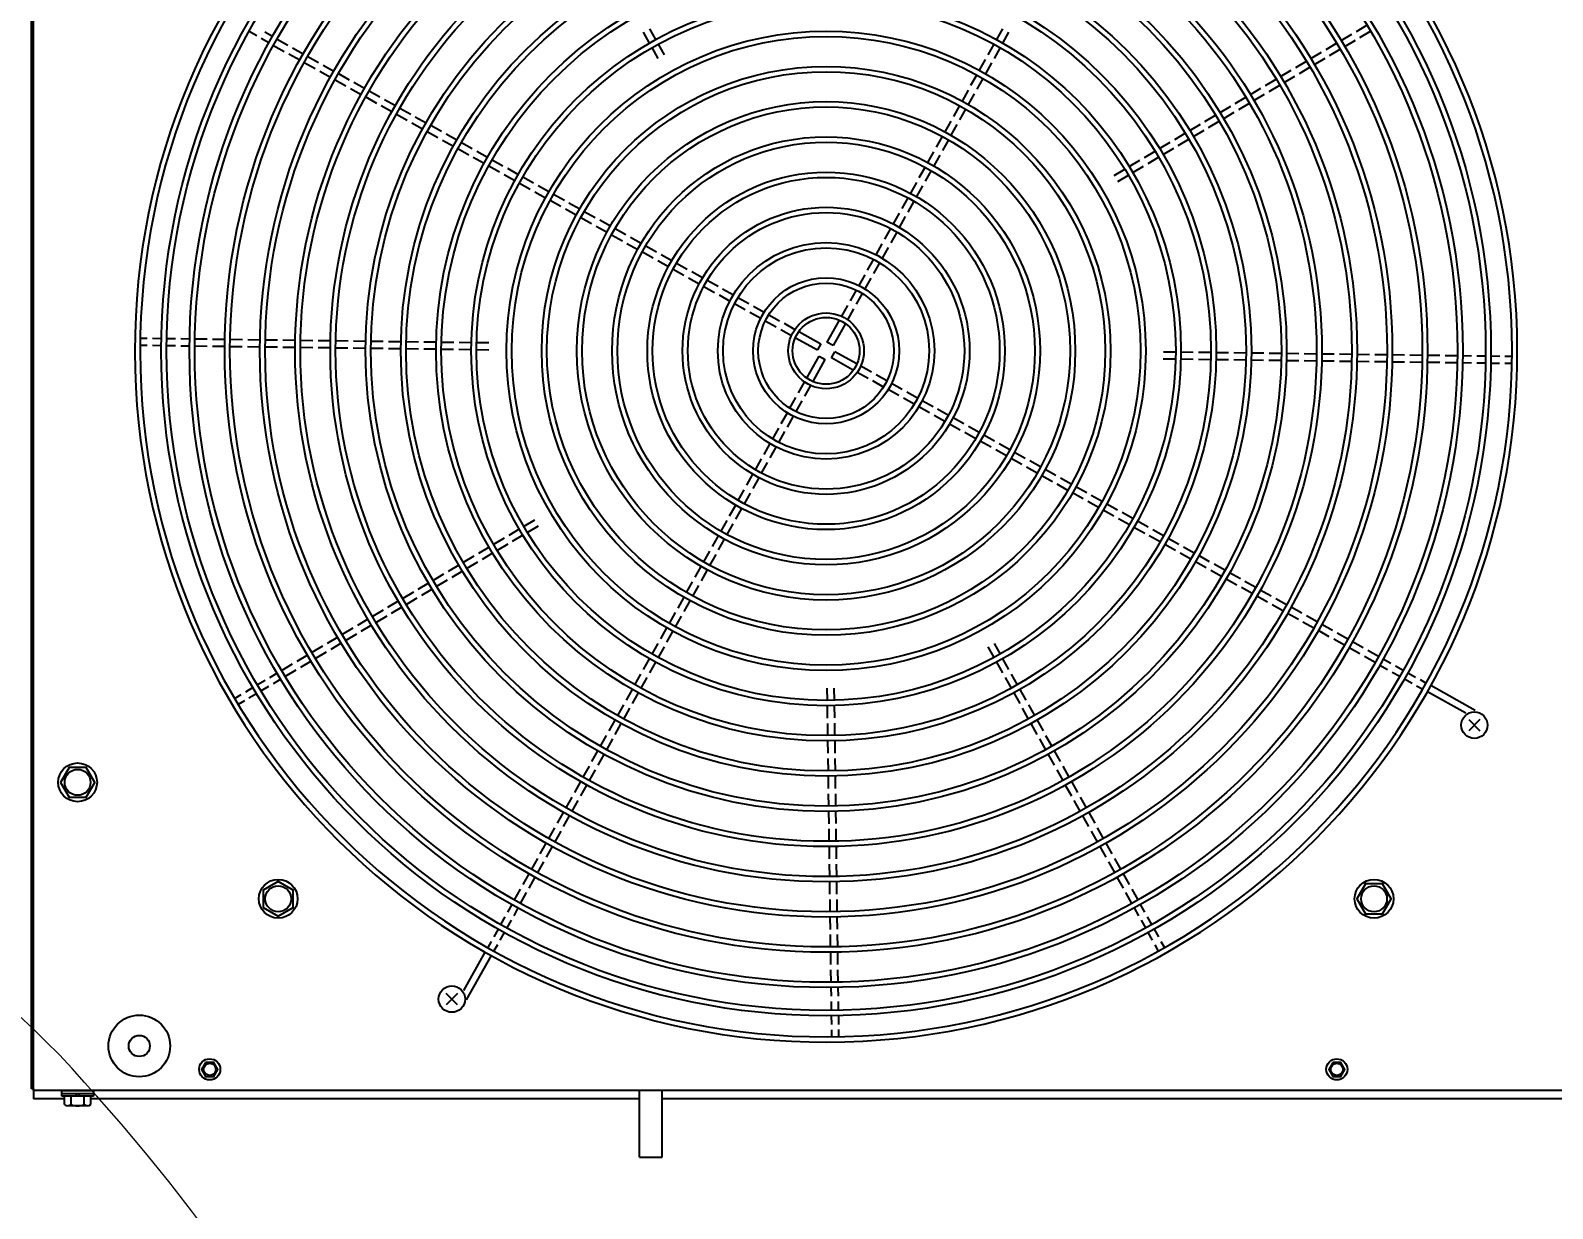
# Model space of a CAD drawing. Header units: millimetres. Extents: x -15161 to 10473752, y -72817 to 33960.
# Drawn here: x 73472.2 to 73558.6, y -39374.5 to -39307.6 of the extents above; entities that cross this region are included whole.
import ezdxf
from ezdxf import colors
from ezdxf.entities.mleader import LeaderData, LeaderLine
from ezdxf.enums import TextEntityAlignment as Align
from ezdxf.math import Vec2, Vec3

# ---------------------------------------------------------------- set-up
doc = ezdxf.new("R2010")
doc.units = ezdxf.units.MM
doc.layers.add('PDF_幾何圖形', color=7, linetype='Continuous')
doc.styles.get("Standard").update_dxf_attribs({"font": 'arial.ttf'})

# ---------------------------------------------------------------- blocks, each defined once
blk = doc.blocks.new('建築底圖1140116')
at = {"layer": 'PDF_幾何圖形', "lineweight": 0}
blk.add_lwpolyline([(-1101.097, -22002.622, 0.199403), (-1162.067, -21977.218), (-1162.067, -22062.745), (-1159.526, -22062.745), (-1159.526, -21977.218)], format="xyb", dxfattribs=at)
blk.add_open_spline([(-1082.89, -22030.566), (-1086.729, -22019.939), (-1093.405, -22010.935), (-1101.097, -22002.622)], degree=3, dxfattribs=at)
blk = doc.blocks.new('機組圖彩色')
at = {"color": 54}
for p, q in [((92393.124, 2282.304), (92393.124, 2372.104)), ((92393.244, 2282.324), (92393.244, 2372.084)), ((92405.912, 2342.09), (92405.476, 2342.335)), ((92406.805, 2342.048), (92406.369, 2342.293)), ((92428.222, 2341.685), (92427.88, 2342.296)), ((92428.571, 2341.88), (92428.229, 2342.491)), ((92448.26, 2342.491), (92447.918, 2341.88)), ((92448.609, 2342.296), (92448.267, 2341.685)), ((92468.353, 2342.343), (92468.954, 2342.701)), ((92468.557, 2341.999), (92469.159, 2342.357)), ((92406.61, 2341.699), (92406.174, 2341.944)), ((92406.871, 2341.551), (92407.481, 2341.209)), ((92407.066, 2341.9), (92407.677, 2341.558)), ((92407.939, 2341.411), (92408.549, 2341.069)), ((92428.711, 2340.812), (92428.369, 2341.423)), ((92429.06, 2341.008), (92428.718, 2341.619)), ((92447.771, 2341.619), (92447.429, 2341.008)), ((92448.12, 2341.423), (92447.778, 2340.812)), ((92466.634, 2341.321), (92467.235, 2341.679)), ((92467.493, 2341.832), (92468.095, 2342.19)), ((92467.697, 2341.488), (92468.299, 2341.846)), ((92407.743, 2341.062), (92408.354, 2340.72)), ((92408.616, 2340.574), (92409.226, 2340.231)), ((92408.811, 2340.923), (92409.422, 2340.58)), ((92447.282, 2340.746), (92446.94, 2340.135)), ((92447.631, 2340.551), (92447.289, 2339.94)), ((92464.915, 2340.298), (92465.516, 2340.656)), ((92465.774, 2340.81), (92466.376, 2341.167)), ((92465.978, 2340.466), (92466.58, 2340.824)), ((92466.838, 2340.977), (92467.44, 2341.335)), ((92409.488, 2340.085), (92410.099, 2339.743)), ((92409.684, 2340.434), (92410.294, 2340.092)), ((92410.556, 2339.945), (92411.167, 2339.603)), ((92446.794, 2339.874), (92446.451, 2339.263)), ((92447.143, 2339.678), (92446.8, 2339.067)), ((92464.055, 2339.787), (92464.657, 2340.145)), ((92464.259, 2339.443), (92464.861, 2339.801)), ((92465.119, 2339.955), (92465.721, 2340.312)), ((92410.361, 2339.596), (92410.971, 2339.254)), ((92411.233, 2339.107), (92411.844, 2338.765)), ((92411.428, 2339.456), (92412.039, 2339.114)), ((92412.301, 2338.967), (92412.912, 2338.625)), ((92446.305, 2339.001), (92445.963, 2338.39)), ((92446.654, 2338.806), (92446.312, 2338.195)), ((92462.336, 2338.765), (92462.938, 2339.123)), ((92463.196, 2339.276), (92463.797, 2339.634)), ((92463.4, 2338.932), (92464.002, 2339.29)), ((92412.105, 2338.619), (92412.716, 2338.276)), ((92412.978, 2338.13), (92413.589, 2337.788)), ((92413.173, 2338.479), (92413.784, 2338.137)), ((92414.046, 2337.99), (92414.657, 2337.648)), ((92445.816, 2338.129), (92445.474, 2337.518)), ((92446.165, 2337.933), (92445.823, 2337.322)), ((92460.617, 2337.743), (92461.219, 2338.1)), ((92461.477, 2338.254), (92462.078, 2338.612)), ((92461.681, 2337.91), (92462.283, 2338.268)), ((92462.54, 2338.421), (92463.142, 2338.779)), ((92413.85, 2337.641), (92414.461, 2337.299)), ((92414.723, 2337.152), (92415.333, 2336.81)), ((92414.918, 2337.501), (92415.529, 2337.159)), ((92445.327, 2337.256), (92444.985, 2336.645)), ((92458.898, 2336.72), (92459.5, 2337.078)), ((92459.757, 2337.231), (92460.359, 2337.589)), ((92459.962, 2336.888), (92460.564, 2337.245)), ((92460.821, 2337.399), (92461.423, 2337.757)), ((92415.595, 2336.663), (92416.206, 2336.321)), ((92415.791, 2337.012), (92416.401, 2336.67)), ((92416.663, 2336.524), (92417.274, 2336.182)), ((92444.838, 2336.384), (92444.496, 2335.773)), ((92445.676, 2337.061), (92445.334, 2336.45)), ((92458.038, 2336.209), (92458.64, 2336.567)), ((92458.243, 2335.865), (92458.845, 2336.223)), ((92459.102, 2336.376), (92459.704, 2336.734)), ((92416.468, 2336.175), (92417.078, 2335.833)), ((92417.34, 2335.686), (92417.951, 2335.344)), ((92417.536, 2336.035), (92418.146, 2335.693)), ((92418.408, 2335.546), (92419.019, 2335.204)), ((92444.35, 2335.511), (92444.007, 2334.9)), ((92445.187, 2336.188), (92444.845, 2335.577)), ((92456.319, 2335.187), (92456.921, 2335.544)), ((92457.179, 2335.698), (92457.781, 2336.056)), ((92457.383, 2335.354), (92457.985, 2335.712)), ((92418.213, 2335.197), (92418.823, 2334.855)), ((92419.085, 2334.708), (92419.696, 2334.366)), ((92419.281, 2335.057), (92419.891, 2334.715)), ((92420.153, 2334.569), (92420.764, 2334.226)), ((92443.861, 2334.639), (92443.519, 2334.028)), ((92444.699, 2335.316), (92444.356, 2334.705)), ((92454.6, 2334.164), (92455.202, 2334.522)), ((92455.46, 2334.675), (92456.062, 2335.033)), ((92455.664, 2334.332), (92456.266, 2334.689)), ((92456.524, 2334.843), (92457.126, 2335.201)), ((92419.957, 2334.22), (92420.568, 2333.877)), ((92420.83, 2333.731), (92421.441, 2333.389)), ((92421.025, 2334.08), (92421.636, 2333.738)), ((92443.372, 2333.766), (92443.03, 2333.155)), ((92444.21, 2334.443), (92443.868, 2333.832)), ((92454.805, 2333.82), (92455.407, 2334.178)), ((92421.702, 2333.242), (92422.313, 2332.9)), ((92421.898, 2333.591), (92422.509, 2333.249)), ((92422.575, 2332.753), (92423.186, 2332.411)), ((92422.77, 2333.102), (92423.381, 2332.76)), ((92442.883, 2332.893), (92442.541, 2332.283)), ((92443.721, 2333.571), (92443.379, 2332.96)), ((92423.447, 2332.264), (92424.058, 2331.922)), ((92423.643, 2332.613), (92424.254, 2332.271)), ((92424.515, 2332.125), (92425.126, 2331.783)), ((92442.394, 2332.021), (92442.052, 2331.41)), ((92443.232, 2332.698), (92442.89, 2332.087)), ((92424.32, 2331.776), (92424.931, 2331.434)), ((92425.192, 2331.287), (92425.803, 2330.945)), ((92425.388, 2331.636), (92425.999, 2331.294)), ((92426.26, 2331.147), (92426.871, 2330.805)), ((92441.905, 2331.148), (92441.563, 2330.537)), ((92442.743, 2331.825), (92442.401, 2331.214)), ((92426.065, 2330.798), (92426.676, 2330.456)), ((92426.937, 2330.309), (92427.548, 2329.967)), ((92427.133, 2330.658), (92427.744, 2330.316)), ((92428.005, 2330.169), (92428.616, 2329.827)), ((92441.416, 2330.275), (92441.074, 2329.664)), ((92442.254, 2330.953), (92441.912, 2330.342)), ((92427.81, 2329.82), (92428.421, 2329.478)), ((92428.682, 2329.332), (92429.293, 2328.989)), ((92428.878, 2329.681), (92429.489, 2329.338)), ((92440.927, 2329.403), (92440.585, 2328.791)), ((92441.765, 2330.08), (92441.423, 2329.469)), ((92429.555, 2328.843), (92430.166, 2328.501)), ((92429.751, 2329.192), (92430.361, 2328.85)), ((92430.623, 2328.703), (92431.234, 2328.361)), ((92440.438, 2328.529), (92440.096, 2327.918)), ((92441.276, 2329.207), (92440.934, 2328.596)), ((92430.428, 2328.354), (92431.039, 2328.012)), ((92431.3, 2327.865), (92431.911, 2327.523)), ((92431.496, 2328.214), (92432.107, 2327.872)), ((92432.369, 2327.725), (92432.98, 2327.383)), ((92439.949, 2327.656), (92439.606, 2327.044)), ((92440.787, 2328.334), (92440.445, 2327.723)), ((92432.173, 2327.376), (92432.784, 2327.034)), ((92433.046, 2326.887), (92433.657, 2326.545)), ((92433.241, 2327.236), (92433.853, 2326.894)), ((92434.115, 2326.747), (92434.726, 2326.405)), ((92439.459, 2326.782), (92439.116, 2326.169)), ((92440.298, 2327.461), (92439.955, 2326.849)), ((92433.919, 2326.398), (92434.53, 2326.056)), ((92434.792, 2325.909), (92435.404, 2325.566)), ((92434.988, 2326.258), (92435.6, 2325.915)), ((92438.969, 2325.906), (92438.294, 2324.702)), ((92439.808, 2326.587), (92439.465, 2325.974)), ((92435.666, 2325.419), (92436.279, 2325.076)), ((92435.862, 2325.768), (92436.475, 2325.425)), ((92436.738, 2325.277), (92437.942, 2324.603)), ((92439.318, 2325.711), (92438.643, 2324.506)), ((92399.696, 2324.505), (92399.296, 2324.51)), ((92399.701, 2324.905), (92399.301, 2324.91)), ((92400.496, 2324.494), (92399.996, 2324.501)), ((92400.501, 2324.894), (92400.001, 2324.901)), ((92401.295, 2324.484), (92400.796, 2324.49)), ((92401.301, 2324.884), (92400.801, 2324.89)), ((92402.095, 2324.474), (92401.595, 2324.48)), ((92402.101, 2324.874), (92401.601, 2324.88)), ((92403.095, 2324.459), (92402.395, 2324.468)), ((92403.101, 2324.859), (92402.401, 2324.868)), ((92404.095, 2324.446), (92403.395, 2324.455)), ((92404.1, 2324.846), (92403.4, 2324.855)), ((92405.095, 2324.433), (92404.395, 2324.442)), ((92405.1, 2324.833), (92404.4, 2324.842)), ((92406.095, 2324.42), (92405.395, 2324.429)), ((92406.1, 2324.82), (92405.4, 2324.829)), ((92407.095, 2324.407), (92406.395, 2324.416)), ((92407.1, 2324.807), (92406.4, 2324.816)), ((92408.095, 2324.394), (92407.395, 2324.403)), ((92408.1, 2324.794), (92407.4, 2324.803)), ((92409.095, 2324.381), (92408.395, 2324.39)), ((92409.1, 2324.781), (92408.4, 2324.79)), ((92410.095, 2324.368), (92409.395, 2324.377)), ((92410.1, 2324.768), (92409.4, 2324.777)), ((92411.095, 2324.355), (92410.395, 2324.364)), ((92411.1, 2324.755), (92410.4, 2324.764)), ((92412.095, 2324.342), (92411.395, 2324.352)), ((92412.1, 2324.742), (92411.4, 2324.751)), ((92413.095, 2324.33), (92412.395, 2324.339)), ((92413.1, 2324.729), (92412.4, 2324.739)), ((92414.095, 2324.317), (92413.395, 2324.326)), ((92414.1, 2324.717), (92413.4, 2324.726)), ((92415.095, 2324.304), (92414.395, 2324.313)), ((92415.1, 2324.704), (92414.4, 2324.713)), ((92416.095, 2324.291), (92415.395, 2324.3)), ((92416.1, 2324.691), (92415.4, 2324.7)), ((92417.095, 2324.278), (92416.395, 2324.287)), ((92417.1, 2324.678), (92416.4, 2324.687)), ((92418.095, 2324.265), (92417.395, 2324.274)), ((92418.1, 2324.665), (92417.4, 2324.674)), ((92419.094, 2324.252), (92418.394, 2324.261)), ((92419.1, 2324.652), (92418.4, 2324.661)), ((92436.542, 2324.928), (92437.747, 2324.254)), ((92437.942, 2324.603), (92437.747, 2324.254)), ((92438.643, 2324.506), (92438.294, 2324.702)), ((92438.546, 2323.806), (92438.742, 2324.155)), ((92439.947, 2323.48), (92438.742, 2324.155)), ((92457.394, 2324.156), (92458.094, 2324.147)), ((92458.394, 2324.143), (92459.094, 2324.134)), ((92459.394, 2324.13), (92460.094, 2324.121)), ((92460.394, 2324.117), (92461.094, 2324.108)), ((92461.394, 2324.105), (92462.094, 2324.095)), ((92437.171, 2322.697), (92437.846, 2323.902)), ((92437.52, 2322.502), (92438.195, 2323.707)), ((92437.846, 2323.902), (92438.195, 2323.707)), ((92439.751, 2323.131), (92438.546, 2323.806)), ((92440.822, 2322.989), (92440.21, 2323.332)), ((92457.389, 2323.756), (92458.089, 2323.747)), ((92458.389, 2323.743), (92459.089, 2323.734)), ((92459.389, 2323.73), (92460.089, 2323.721)), ((92460.389, 2323.717), (92461.089, 2323.708)), ((92461.389, 2323.705), (92462.089, 2323.695)), ((92462.389, 2323.692), (92463.089, 2323.683)), ((92462.394, 2324.092), (92463.094, 2324.083)), ((92463.389, 2323.679), (92464.089, 2323.67)), ((92463.394, 2324.079), (92464.094, 2324.07)), ((92464.389, 2323.666), (92465.089, 2323.657)), ((92464.394, 2324.066), (92465.094, 2324.057)), ((92465.389, 2323.653), (92466.089, 2323.644)), ((92465.394, 2324.053), (92466.094, 2324.044)), ((92466.389, 2323.64), (92467.089, 2323.631)), ((92466.394, 2324.04), (92467.094, 2324.031)), ((92467.389, 2323.627), (92468.089, 2323.618)), ((92467.394, 2324.027), (92468.094, 2324.018)), ((92468.389, 2323.614), (92469.089, 2323.605)), ((92468.394, 2324.014), (92469.094, 2324.005)), ((92469.389, 2323.601), (92470.089, 2323.592)), ((92469.394, 2324.001), (92470.094, 2323.992)), ((92470.389, 2323.588), (92471.088, 2323.579)), ((92470.394, 2323.988), (92471.094, 2323.979)), ((92471.388, 2323.575), (92472.088, 2323.566)), ((92471.394, 2323.975), (92472.094, 2323.966)), ((92472.388, 2323.562), (92473.088, 2323.553)), ((92472.394, 2323.962), (92473.094, 2323.953)), ((92473.388, 2323.549), (92474.088, 2323.54)), ((92473.393, 2323.949), (92474.093, 2323.94)), ((92474.388, 2323.535), (92474.888, 2323.528)), ((92474.393, 2323.935), (92474.893, 2323.928)), ((92475.188, 2323.524), (92475.688, 2323.518)), ((92475.193, 2323.924), (92475.693, 2323.918)), ((92475.988, 2323.514), (92476.488, 2323.507)), ((92475.993, 2323.914), (92476.493, 2323.907)), ((92476.788, 2323.503), (92477.188, 2323.498)), ((92476.793, 2323.903), (92477.193, 2323.898)), ((92436.68, 2321.822), (92437.024, 2322.434)), ((92440.627, 2322.64), (92440.014, 2322.983)), ((92441.501, 2322.15), (92440.889, 2322.493)), ((92441.696, 2322.499), (92441.085, 2322.842)), ((92436.191, 2320.948), (92436.533, 2321.559)), ((92437.029, 2321.626), (92437.373, 2322.239)), ((92442.374, 2321.661), (92441.763, 2322.004)), ((92442.57, 2322.01), (92441.959, 2322.353)), ((92443.247, 2321.172), (92442.636, 2321.514)), ((92443.443, 2321.521), (92442.832, 2321.863)), ((92435.702, 2320.074), (92436.044, 2320.685)), ((92436.54, 2320.752), (92436.882, 2321.364)), ((92444.12, 2320.683), (92443.509, 2321.025)), ((92444.316, 2321.032), (92443.705, 2321.374)), ((92445.188, 2320.543), (92444.578, 2320.885)), ((92435.212, 2319.201), (92435.555, 2319.812)), ((92436.05, 2319.879), (92436.393, 2320.49)), ((92444.993, 2320.194), (92444.382, 2320.536)), ((92445.866, 2319.705), (92445.255, 2320.047)), ((92446.061, 2320.054), (92445.45, 2320.396)), ((92446.934, 2319.565), (92446.323, 2319.908)), ((92434.723, 2318.328), (92435.066, 2318.939)), ((92435.561, 2319.006), (92435.904, 2319.617)), ((92446.738, 2319.216), (92446.127, 2319.559)), ((92447.611, 2318.728), (92447, 2319.07)), ((92447.806, 2319.077), (92447.196, 2319.419)), ((92448.679, 2318.588), (92448.068, 2318.93)), ((92434.234, 2317.456), (92434.577, 2318.066)), ((92435.072, 2318.133), (92435.415, 2318.744)), ((92448.483, 2318.239), (92447.873, 2318.581)), ((92449.356, 2317.75), (92448.745, 2318.092)), ((92449.551, 2318.099), (92448.941, 2318.441)), ((92433.746, 2316.583), (92434.088, 2317.194)), ((92434.583, 2317.26), (92434.926, 2317.871)), ((92450.228, 2317.261), (92449.618, 2317.603)), ((92450.424, 2317.61), (92449.813, 2317.952)), ((92451.296, 2317.121), (92450.686, 2317.463)), ((92434.095, 2316.387), (92434.437, 2316.998)), ((92451.101, 2316.772), (92450.49, 2317.114)), ((92451.973, 2316.284), (92451.363, 2316.626)), ((92452.169, 2316.632), (92451.558, 2316.975)), ((92453.041, 2316.144), (92452.431, 2316.486)), ((92433.257, 2315.71), (92433.599, 2316.321)), ((92433.606, 2315.515), (92433.948, 2316.126)), ((92452.846, 2315.795), (92452.235, 2316.137)), ((92453.718, 2315.306), (92453.108, 2315.648)), ((92453.914, 2315.655), (92453.303, 2315.997)), ((92454.786, 2315.166), (92454.176, 2315.508)), ((92432.768, 2314.838), (92433.11, 2315.448)), ((92433.117, 2314.642), (92433.459, 2315.253)), ((92454.591, 2314.817), (92453.98, 2315.159)), ((92455.463, 2314.328), (92454.853, 2314.671)), ((92455.659, 2314.677), (92455.048, 2315.019)), ((92420.824, 2314.077), (92420.223, 2313.719)), ((92421.029, 2313.733), (92420.427, 2313.375)), ((92421.684, 2314.588), (92421.082, 2314.23)), ((92421.888, 2314.244), (92421.287, 2313.886)), ((92432.279, 2313.965), (92432.621, 2314.576)), ((92432.628, 2313.77), (92432.97, 2314.38)), ((92456.336, 2313.84), (92455.725, 2314.182)), ((92456.531, 2314.189), (92455.921, 2314.531)), ((92457.404, 2313.7), (92456.793, 2314.042)), ((92419.105, 2313.054), (92418.504, 2312.696)), ((92419.965, 2313.565), (92419.363, 2313.208)), ((92420.169, 2313.222), (92419.568, 2312.864)), ((92431.79, 2313.093), (92432.132, 2313.703)), ((92432.139, 2312.897), (92432.481, 2313.508)), ((92457.208, 2313.351), (92456.598, 2313.693)), ((92458.081, 2312.862), (92457.47, 2313.204)), ((92458.276, 2313.211), (92457.666, 2313.553)), ((92459.149, 2312.722), (92458.538, 2313.064)), ((92417.386, 2312.032), (92416.785, 2311.674)), ((92418.246, 2312.543), (92417.644, 2312.185)), ((92418.45, 2312.199), (92417.849, 2311.841)), ((92419.31, 2312.71), (92418.708, 2312.353)), ((92431.301, 2312.22), (92431.644, 2312.831)), ((92431.65, 2312.025), (92431.993, 2312.635)), ((92458.953, 2312.373), (92458.343, 2312.715)), ((92459.826, 2311.885), (92459.215, 2312.227)), ((92460.021, 2312.233), (92459.41, 2312.576)), ((92460.894, 2311.745), (92460.283, 2312.087)), ((92416.527, 2311.521), (92415.925, 2311.163)), ((92416.731, 2311.177), (92416.13, 2310.819)), ((92417.591, 2311.688), (92416.989, 2311.33)), ((92430.813, 2311.348), (92431.155, 2311.958)), ((92431.162, 2311.152), (92431.504, 2311.763)), ((92460.698, 2311.396), (92460.087, 2311.738)), ((92461.571, 2310.907), (92460.96, 2311.249)), ((92461.766, 2311.256), (92461.155, 2311.598)), ((92414.808, 2310.498), (92414.206, 2310.14)), ((92415.667, 2311.009), (92415.066, 2310.652)), ((92415.872, 2310.666), (92415.27, 2310.308)), ((92430.324, 2310.475), (92430.666, 2311.086)), ((92430.673, 2310.28), (92431.015, 2310.89)), ((92462.443, 2310.418), (92461.832, 2310.76)), ((92462.639, 2310.767), (92462.028, 2311.109)), ((92463.511, 2310.278), (92462.9, 2310.621)), ((92413.089, 2309.476), (92412.487, 2309.118)), ((92413.948, 2309.987), (92413.347, 2309.629)), ((92414.153, 2309.643), (92413.551, 2309.285)), ((92415.012, 2310.154), (92414.411, 2309.797)), ((92429.835, 2309.603), (92430.177, 2310.213)), ((92430.184, 2309.407), (92430.526, 2310.018)), ((92463.315, 2309.929), (92462.705, 2310.272)), ((92464.188, 2309.441), (92463.577, 2309.783)), ((92464.383, 2309.79), (92463.773, 2310.132)), ((92465.256, 2309.301), (92464.645, 2309.643)), ((92412.229, 2308.965), (92411.628, 2308.607)), ((92412.434, 2308.621), (92411.832, 2308.263)), ((92413.293, 2309.132), (92412.692, 2308.774)), ((92429.346, 2308.73), (92429.688, 2309.341)), ((92429.695, 2308.535), (92430.037, 2309.145)), ((92465.06, 2308.952), (92464.45, 2309.294)), ((92465.933, 2308.463), (92465.322, 2308.805)), ((92466.128, 2308.812), (92465.518, 2309.154)), ((92467.001, 2308.323), (92466.39, 2308.666)), ((92410.51, 2307.942), (92409.909, 2307.585)), ((92411.37, 2308.454), (92410.768, 2308.096)), ((92411.574, 2308.11), (92410.973, 2307.752)), ((92428.857, 2307.858), (92429.2, 2308.468)), ((92429.206, 2307.662), (92429.549, 2308.273)), ((92466.805, 2307.974), (92466.195, 2308.317)), ((92467.678, 2307.486), (92467.067, 2307.828)), ((92467.873, 2307.835), (92467.262, 2308.177)), ((92468.746, 2307.346), (92468.135, 2307.688)), ((92408.791, 2306.92), (92408.19, 2306.562)), ((92409.651, 2307.431), (92409.049, 2307.073)), ((92409.855, 2307.087), (92409.254, 2306.73)), ((92410.715, 2307.599), (92410.113, 2307.241)), ((92428.369, 2306.985), (92428.711, 2307.596)), ((92428.718, 2306.79), (92429.06, 2307.4)), ((92447.429, 2307.4), (92447.771, 2306.79)), ((92447.778, 2307.596), (92448.12, 2306.985)), ((92468.55, 2306.997), (92467.939, 2307.339)), ((92469.423, 2306.508), (92468.812, 2306.85)), ((92469.618, 2306.857), (92469.007, 2307.199)), ((92407.932, 2306.409), (92407.33, 2306.051)), ((92408.136, 2306.065), (92407.535, 2305.707)), ((92408.996, 2306.576), (92408.394, 2306.218)), ((92427.88, 2306.113), (92428.222, 2306.723)), ((92428.229, 2305.917), (92428.571, 2306.528)), ((92447.918, 2306.528), (92448.26, 2305.917)), ((92448.267, 2306.723), (92448.609, 2306.113)), ((92469.683, 2306.36), (92470.12, 2306.116)), ((92469.879, 2306.709), (92470.315, 2306.465)), ((92470.381, 2305.969), (92470.818, 2305.725)), ((92470.577, 2306.318), (92471.013, 2306.074)), ((92406.384, 2305.49), (92405.954, 2305.235)), ((92406.588, 2305.146), (92406.159, 2304.891)), ((92407.072, 2305.899), (92406.642, 2305.644)), ((92407.276, 2305.555), (92406.846, 2305.3)), ((92427.391, 2305.24), (92427.733, 2305.851)), ((92427.74, 2305.045), (92428.082, 2305.655)), ((92448.407, 2305.655), (92448.749, 2305.045)), ((92448.756, 2305.851), (92449.098, 2305.24)), ((92471.079, 2305.578), (92471.516, 2305.334)), ((92471.275, 2305.927), (92471.711, 2305.683)), ((92471.777, 2305.187), (92472.126, 2304.991)), ((92471.973, 2305.536), (92472.322, 2305.34)), ((92475.103, 2303.784), (92472.584, 2305.195)), ((92405.009, 2304.672), (92404.665, 2304.468)), ((92405.213, 2304.329), (92404.869, 2304.124)), ((92405.696, 2305.081), (92405.267, 2304.826)), ((92405.901, 2304.737), (92405.471, 2304.482)), ((92426.902, 2304.368), (92427.245, 2304.978)), ((92427.251, 2304.172), (92427.593, 2304.783)), ((92438.292, 2305.054), (92438.301, 2304.354)), ((92438.692, 2305.059), (92438.701, 2304.359)), ((92448.895, 2304.783), (92449.237, 2304.172)), ((92449.244, 2304.978), (92449.586, 2304.368)), ((92474.565, 2303.627), (92472.389, 2304.846)), ((92426.414, 2303.495), (92426.756, 2304.106)), ((92426.763, 2303.3), (92427.105, 2303.91)), ((92438.305, 2304.054), (92438.314, 2303.354)), ((92438.705, 2304.059), (92438.714, 2303.359)), ((92449.384, 2303.91), (92449.726, 2303.3)), ((92449.733, 2304.106), (92450.075, 2303.495)), ((92425.925, 2302.623), (92426.267, 2303.234)), ((92426.274, 2302.427), (92426.616, 2303.038)), ((92438.318, 2303.054), (92438.327, 2302.354)), ((92438.718, 2303.059), (92438.727, 2302.359)), ((92449.873, 2303.038), (92450.215, 2302.427)), ((92450.222, 2303.234), (92450.564, 2302.623)), ((92475.372, 2303.271), (92474.735, 2302.634)), ((92474.735, 2303.271), (92475.372, 2302.634)), ((92425.436, 2301.75), (92425.778, 2302.361)), ((92425.785, 2301.555), (92426.127, 2302.166)), ((92438.331, 2302.054), (92438.34, 2301.354)), ((92438.731, 2302.059), (92438.74, 2301.359)), ((92450.362, 2302.166), (92450.704, 2301.555)), ((92450.711, 2302.361), (92451.053, 2301.75)), ((92424.947, 2300.878), (92425.289, 2301.489)), ((92425.296, 2300.682), (92425.638, 2301.293)), ((92438.344, 2301.054), (92438.353, 2300.354)), ((92438.744, 2301.059), (92438.753, 2300.36)), ((92450.85, 2301.293), (92451.193, 2300.682)), ((92451.199, 2301.489), (92451.542, 2300.878)), ((92424.459, 2300.005), (92424.801, 2300.616)), ((92424.808, 2299.81), (92425.15, 2300.421)), ((92438.357, 2300.054), (92438.366, 2299.354)), ((92438.757, 2300.06), (92438.766, 2299.36)), ((92451.339, 2300.421), (92451.681, 2299.81)), ((92451.688, 2300.616), (92452.03, 2300.005)), ((92423.97, 2299.133), (92424.312, 2299.744)), ((92424.319, 2298.938), (92424.661, 2299.548)), ((92438.37, 2299.054), (92438.379, 2298.354)), ((92438.77, 2299.06), (92438.779, 2298.36)), ((92451.828, 2299.548), (92452.17, 2298.938)), ((92452.177, 2299.744), (92452.519, 2299.133)), ((92423.481, 2298.261), (92423.823, 2298.871)), ((92423.83, 2298.065), (92424.172, 2298.676)), ((92452.317, 2298.676), (92452.659, 2298.065)), ((92452.666, 2298.871), (92453.008, 2298.261)), ((92422.992, 2297.388), (92423.334, 2297.999)), ((92423.341, 2297.193), (92423.683, 2297.803)), ((92438.383, 2298.054), (92438.392, 2297.354)), ((92438.783, 2298.06), (92438.792, 2297.36)), ((92452.805, 2297.803), (92453.148, 2297.193)), ((92453.154, 2297.999), (92453.497, 2297.388)), ((92422.503, 2296.516), (92422.846, 2297.126)), ((92422.852, 2296.32), (92423.195, 2296.931)), ((92438.396, 2297.055), (92438.405, 2296.355)), ((92438.796, 2297.06), (92438.805, 2296.36)), ((92453.294, 2296.931), (92453.636, 2296.32)), ((92453.643, 2297.126), (92453.985, 2296.516)), ((92422.015, 2295.643), (92422.357, 2296.254)), ((92422.364, 2295.448), (92422.706, 2296.058)), ((92438.409, 2296.055), (92438.418, 2295.355)), ((92438.809, 2296.06), (92438.818, 2295.36)), ((92453.783, 2296.058), (92454.125, 2295.448)), ((92454.132, 2296.254), (92454.474, 2295.643)), ((92421.526, 2294.771), (92421.868, 2295.382)), ((92421.875, 2294.575), (92422.217, 2295.186)), ((92438.422, 2295.055), (92438.431, 2294.355)), ((92438.822, 2295.06), (92438.831, 2294.36)), ((92454.272, 2295.186), (92454.614, 2294.575)), ((92454.621, 2295.382), (92454.963, 2294.771)), ((92421.037, 2293.898), (92421.379, 2294.509)), ((92421.386, 2293.703), (92421.728, 2294.314)), ((92438.435, 2294.055), (92438.444, 2293.355)), ((92438.835, 2294.06), (92438.844, 2293.36)), ((92454.761, 2294.314), (92455.103, 2293.703)), ((92455.109, 2294.509), (92455.452, 2293.898)), ((92420.548, 2293.026), (92420.891, 2293.637)), ((92420.897, 2292.83), (92421.24, 2293.441)), ((92438.448, 2293.055), (92438.457, 2292.355)), ((92438.847, 2293.06), (92438.857, 2292.36)), ((92455.249, 2293.441), (92455.591, 2292.83)), ((92455.598, 2293.637), (92455.94, 2293.026)), ((92420.4, 2292.765), (92420.156, 2292.329)), ((92420.749, 2292.57), (92420.505, 2292.133)), ((92455.738, 2292.569), (92455.982, 2292.133)), ((92456.087, 2292.764), (92456.331, 2292.328)), ((92419.618, 2291.369), (92419.374, 2290.933)), ((92420.009, 2292.067), (92419.765, 2291.631)), ((92420.358, 2291.872), (92420.114, 2291.435)), ((92438.46, 2292.055), (92438.47, 2291.355)), ((92438.86, 2292.06), (92438.869, 2291.36)), ((92456.129, 2291.871), (92456.373, 2291.435)), ((92456.478, 2292.066), (92456.722, 2291.63)), ((92456.869, 2291.368), (92457.113, 2290.932)), ((92419.227, 2290.671), (92419.032, 2290.322)), ((92419.576, 2290.476), (92419.381, 2290.127)), ((92419.967, 2291.174), (92419.723, 2290.737)), ((92438.473, 2291.055), (92438.482, 2290.355)), ((92438.873, 2291.06), (92438.882, 2290.36)), ((92456.52, 2291.173), (92456.764, 2290.737)), ((92456.911, 2290.475), (92457.107, 2290.126)), ((92457.26, 2290.67), (92457.456, 2290.321)), ((92417.668, 2287.884), (92418.887, 2290.06)), ((92417.824, 2287.345), (92419.236, 2289.864)), ((92438.486, 2290.055), (92438.495, 2289.355)), ((92438.886, 2290.06), (92438.895, 2289.36)), ((92438.499, 2289.055), (92438.508, 2288.355)), ((92438.899, 2289.06), (92438.908, 2288.36)), ((92438.518, 2288.055), (92438.525, 2287.555)), ((92438.918, 2288.06), (92438.925, 2287.56)), ((92417.311, 2287.077), (92416.674, 2287.713)), ((92417.311, 2287.713), (92416.674, 2287.077)), ((92438.528, 2287.255), (92438.535, 2286.755)), ((92438.928, 2287.26), (92438.935, 2286.76)), ((92438.539, 2286.455), (92438.546, 2285.955)), ((92438.939, 2286.46), (92438.945, 2285.961)), ((92393.244, 2282.204), (92393.244, 2285.704)), ((92438.549, 2285.655), (92438.555, 2285.255)), ((92438.949, 2285.661), (92438.955, 2285.261)), ((92393.244, 2282.424), (92393.124, 2282.424)), ((92393.244, 2282.304), (92393.124, 2282.304)), ((92393.244, 2282.304), (92393.244, 2281.734)), ((92573.244, 2282.204), (92393.244, 2282.204)), ((92573.124, 2282.204), (92393.364, 2282.204)), ((92394.844, 2281.884), (92394.844, 2282.204)), ((92394.844, 2282.204), (92396.644, 2282.204)), ((92394.844, 2282.044), (92396.644, 2282.044)), ((92396.644, 2281.884), (92394.844, 2281.884)), ((92394.994, 2281.404), (92394.994, 2281.884)), ((92395.369, 2281.404), (92395.369, 2281.884)), ((92395.744, 2282.044), (92395.584, 2281.884)), ((92395.904, 2282.044), (92395.744, 2281.884)), ((92396.119, 2281.404), (92396.119, 2281.884)), ((92396.494, 2281.404), (92396.494, 2281.884)), ((92396.644, 2282.204), (92396.644, 2281.884)), ((92427.644, 2278.414), (92427.644, 2282.204)), ((92428.944, 2278.414), (92428.944, 2282.204)), ((92394.994, 2281.734), (92393.244, 2281.734)), ((92396.307, 2281.334), (92395.182, 2281.334)), ((92427.644, 2281.734), (92396.494, 2281.734)), ((92537.544, 2281.734), (92428.944, 2281.734)), ((92427.644, 2278.414), (92428.944, 2278.414))]:
    blk.add_line(p, q, dxfattribs=at)
for points in [[(92395.254, 2300.553), (92394.764, 2299.704), (92395.254, 2298.855), (92396.234, 2298.855), (92396.724, 2299.704), (92396.234, 2300.553)], [(92406.283, 2292.601), (92407.132, 2292.111), (92407.98, 2292.601), (92407.98, 2293.581), (92407.132, 2294.071), (92406.283, 2293.581)], [(92469.847, 2292.243), (92470.337, 2293.091), (92469.847, 2293.94), (92468.867, 2293.94), (92468.377, 2293.091), (92468.867, 2292.243)], [(92403.014, 2283.802), (92402.784, 2283.404), (92403.014, 2283.006), (92403.474, 2283.006), (92403.704, 2283.404), (92403.474, 2283.802)], [(92467.014, 2283.802), (92466.784, 2283.404), (92467.014, 2283.006), (92467.474, 2283.006), (92467.704, 2283.404), (92467.474, 2283.802)]]:
    blk.add_lwpolyline(points, close=True, dxfattribs=at)
for centre, radius in [((92438.244, 2324.204), 37.75), ((92438.244, 2324.204), 37.45), ((92438.244, 2324.204), 36.15), ((92438.244, 2324.204), 35.85), ((92438.244, 2324.204), 34.15), ((92438.244, 2324.204), 33.85), ((92438.244, 2324.204), 32.15), ((92438.244, 2324.204), 31.85), ((92438.244, 2324.204), 30.15), ((92438.244, 2324.204), 29.85), ((92438.244, 2324.204), 28.15), ((92438.244, 2324.204), 27.85), ((92438.244, 2324.204), 26.15), ((92438.244, 2324.204), 25.85), ((92438.244, 2324.204), 24.15), ((92438.244, 2324.204), 23.85), ((92438.244, 2324.204), 22.15), ((92438.244, 2324.204), 21.85), ((92438.244, 2324.204), 20.15), ((92438.244, 2324.204), 19.85), ((92438.244, 2324.204), 18.15), ((92438.244, 2324.204), 17.85), ((92438.244, 2324.204), 16.15), ((92438.244, 2324.204), 15.85), ((92438.244, 2324.204), 14.15), ((92438.244, 2324.204), 13.85), ((92438.244, 2324.204), 12.15), ((92438.244, 2324.204), 11.85), ((92438.244, 2324.204), 10.15), ((92438.244, 2324.204), 9.85), ((92438.244, 2324.204), 8.15), ((92438.244, 2324.204), 7.85), ((92438.244, 2324.204), 6.15), ((92438.244, 2324.204), 5.85), ((92438.244, 2324.204), 4.15), ((92438.244, 2324.204), 3.85), ((92438.244, 2324.204), 2.15), ((92438.244, 2324.204), 1.9), ((92475.054, 2302.952), 0.75), ((92395.744, 2299.704), 1.1), ((92395.744, 2299.704), 0.735), ((92407.132, 2293.091), 1.1), ((92469.357, 2293.091), 1.1), ((92407.132, 2293.091), 0.735), ((92469.357, 2293.091), 0.735), ((92416.993, 2287.395), 0.75), ((92399.244, 2284.734), 1.75), ((92399.244, 2284.734), 0.6), ((92403.244, 2283.404), 0.6), ((92403.244, 2283.404), 0.345), ((92467.244, 2283.404), 0.6), ((92467.244, 2283.404), 0.345)]:
    blk.add_circle(centre, radius, dxfattribs=at)
for centre, radius, start, end in [((92438.244, 2324.204), 39.25, 271.55685, 271.54581), ((92438.244, 2324.204), 38.95, 271.57203, 271.5714), ((92395.182, 2281.62), 0.286, 229.05544, 310.94456), ((92395.744, 2282.374), 1.039, 248.85295, 291.14705), ((92396.307, 2281.62), 0.286, 229.05544, 310.94456)]:
    blk.add_arc(centre, radius, start, end, dxfattribs=at)
blk = doc.blocks.new('_DetailCallout')
at = {"color": 0, "linetype": 'ByBlock', "lineweight": -2, "transparency": 16777216}
blk.add_line((8, 0), (-8, 0), dxfattribs=at)
blk.add_circle((0, 0), 8, dxfattribs=at)
at = {"color": 0, "transparency": 16777216}
for tag, p in [('視圖號碼', (0, 1)), ('圖紙號碼', (0, -6))]:
    blk.add_attdef(tag, text='', height=3, dxfattribs=at).set_placement(p, align=Align.CENTER)

msp = doc.modelspace()

# ---------------------------------------------------------------- block references
at = {"color": 2}
msp.add_blockref('建築底圖1140116', (74574.9411, -17363.1172), dxfattribs=at)
at = {"color": 9}
msp.add_blockref('機組圖彩色', (-18920.863, -41649.975), dxfattribs=at)

# ---------------------------------------------------------------- leaders
at = {"color": 230}
ml = msp.add_multileader_block('Standard', dxfattribs=at)
ml.set_content('_DetailCallout', color=230, scale=15)
ml.set_attribute('視圖號碼', '冷凍庫', width=0)
ml.set_attribute('圖紙號碼', 'C機', width=0)
ml.set_leader_properties()
ml.build(insert=Vec2(0, 0))
ml.multileader.update_dxf_attribs({"leader_type": 0})
ctx = ml.context
ctx.base_point, ctx.plane_origin = Vec3(73423.9203, -45071.4586), Vec3(73543.9203, -45071.4586)
notes = []
notes.append((ctx, [(0, (0, 0, 0), (0, 0), (1, 0), 1, [])]))
ctx.block.insert = Vec3(73543.9203, -45071.4586)
at = {"color": 54}
ml = msp.add_multileader_block('Standard', dxfattribs=at)
ml.set_content('_DetailCallout', color=54, scale=15)
ml.set_attribute('視圖號碼', '冷凍庫', width=0)
ml.set_attribute('圖紙號碼', 'C機', width=0)
ml.set_leader_properties()
ml.build(insert=Vec2(0, 0))
ml.multileader.update_dxf_attribs({"leader_type": 0})
ctx = ml.context
ctx.base_point, ctx.plane_origin = Vec3(73652.3814, -45537.0769), Vec3(73772.3814, -45537.0769)
notes.append((ctx, [(0, (0, 0, 0), (0, 0), (1, 0), 1, [])]))
ctx.block.insert = Vec3(73772.3814, -45537.0769)
at = {"color": 230}
ml = msp.add_multileader_block('Standard', dxfattribs=at)
ml.set_content('_DetailCallout', color=230, scale=15)
ml.set_attribute('視圖號碼', '冷凍庫', width=0)
ml.set_attribute('圖紙號碼', 'D機', width=0)
ml.set_leader_properties()
ml.build(insert=Vec2(0, 0))
ml.multileader.update_dxf_attribs({"leader_type": 0})
ctx = ml.context
ctx.base_point, ctx.plane_origin = Vec3(73844.1603, -45071.4586), Vec3(73964.1603, -45071.4586)
notes.append((ctx, [(0, (0, 0, 0), (0, 0), (1, 0), 1, [])]))
ctx.block.insert = Vec3(73964.1603, -45071.4586)
at = {"color": 54}
ml = msp.add_multileader_block('Standard', dxfattribs=at)
ml.set_content('_DetailCallout', color=54, scale=15)
ml.set_attribute('視圖號碼', '冷凍庫', width=0)
ml.set_attribute('圖紙號碼', 'D機', width=0)
ml.set_leader_properties()
ml.build(insert=Vec2(0, 0))
ml.multileader.update_dxf_attribs({"leader_type": 0})
ctx = ml.context
ctx.base_point, ctx.plane_origin = Vec3(74072.6214, -45537.0769), Vec3(74192.6214, -45537.0769)
notes.append((ctx, [(0, (0, 0, 0), (0, 0), (1, 0), 1, [])]))
ctx.block.insert = Vec3(74192.6214, -45537.0769)
at = {"color": 230}
ml = msp.add_multileader_block('Standard', dxfattribs=at)
ml.set_content('_DetailCallout', color=230, scale=15)
ml.set_attribute('視圖號碼', '冷凍庫', width=0)
ml.set_attribute('圖紙號碼', 'E機', width=0)
ml.set_leader_properties()
ml.build(insert=Vec2(0, 0))
ml.multileader.update_dxf_attribs({"leader_type": 0})
ctx = ml.context
ctx.base_point, ctx.plane_origin = Vec3(74264.4003, -45071.4586), Vec3(74384.4003, -45071.4586)
notes.append((ctx, [(0, (0, 0, 0), (0, 0), (1, 0), 1, [])]))
ctx.block.insert = Vec3(74384.4003, -45071.4586)
at = {"color": 54}
ml = msp.add_multileader_block('Standard', dxfattribs=at)
ml.set_content('_DetailCallout', color=54, scale=15)
ml.set_attribute('視圖號碼', '冷凍庫', width=0)
ml.set_attribute('圖紙號碼', 'E機', width=0)
ml.set_leader_properties()
ml.build(insert=Vec2(0, 0))
ml.multileader.update_dxf_attribs({"leader_type": 0})
ctx = ml.context
ctx.base_point, ctx.plane_origin = Vec3(74492.8614, -45537.0769), Vec3(74612.8614, -45537.0769)
notes.append((ctx, [(0, (0, 0, 0), (0, 0), (1, 0), 1, [])]))
ctx.block.insert = Vec3(74612.8614, -45537.0769)
at = {"color": 30}
ml = msp.add_multileader_block('Standard', dxfattribs=at)
ml.set_content('_DetailCallout', color=30, scale=15)
ml.set_attribute('視圖號碼', '冷凍庫', width=0)
ml.set_attribute('圖紙號碼', 'C', width=0)
ml.set_leader_properties()
ml.build(insert=Vec2(0, 0))
ml.multileader.update_dxf_attribs({"leader_type": 0})
ctx = ml.context
ctx.base_point, ctx.plane_origin = Vec3(73747.1906, -45888.0748), Vec3(73867.1906, -45888.0748)
notes.append((ctx, [(0, (0, 0, 0), (0, 0), (1, 0), 1, [])]))
ctx.block.insert = Vec3(73867.1906, -45888.0748)
ml = msp.add_multileader_block('Standard', dxfattribs=at)
ml.set_content('_DetailCallout', color=30, scale=15)
ml.set_attribute('視圖號碼', '冷凍庫', width=0)
ml.set_attribute('圖紙號碼', 'B', width=0)
ml.set_leader_properties()
ml.build(insert=Vec2(0, 0))
ml.multileader.update_dxf_attribs({"leader_type": 0})
ctx = ml.context
ctx.base_point, ctx.plane_origin = Vec3(73747.1906, -46477.6264), Vec3(73867.1906, -46477.6264)
notes.append((ctx, [(0, (0, 0, 0), (0, 0), (1, 0), 1, [])]))
ctx.block.insert = Vec3(73867.1906, -46477.6264)
ml = msp.add_multileader_block('Standard', dxfattribs=at)
ml.set_content('_DetailCallout', color=30, scale=15)
ml.set_attribute('視圖號碼', '冷凍庫', width=0)
ml.set_attribute('圖紙號碼', 'D', width=0)
ml.set_leader_properties()
ml.build(insert=Vec2(0, 0))
ml.multileader.update_dxf_attribs({"leader_type": 0})
ctx = ml.context
ctx.base_point, ctx.plane_origin = Vec3(73737.1917, -48120.99), Vec3(73857.1917, -48120.99)
notes.append((ctx, [(0, (0, 0, 0), (0, 0), (1, 0), 1, [])]))
ctx.block.insert = Vec3(73857.1917, -48120.99)
ml = msp.add_multileader_block('Standard', dxfattribs=at)
ml.set_content('_DetailCallout', color=30, scale=15)
ml.set_attribute('視圖號碼', '冷凍庫', width=0)
ml.set_attribute('圖紙號碼', 'E', width=0)
ml.set_leader_properties()
ml.build(insert=Vec2(0, 0))
ml.multileader.update_dxf_attribs({"leader_type": 0})
ctx = ml.context
ctx.base_point, ctx.plane_origin = Vec3(75349.539, -47538.8607), Vec3(75469.539, -47538.8607)
notes.append((ctx, [(0, (0, 0, 0), (0, 0), (1, 0), 1, [])]))
ctx.block.insert = Vec3(75469.539, -47538.8607)
ml = msp.add_multileader_block('Standard', dxfattribs=at)
ml.set_content('_DetailCallout', color=30, scale=15)
ml.set_attribute('視圖號碼', '急速庫', width=0)
ml.set_attribute('圖紙號碼', 'B', width=0)
ml.set_leader_properties()
ml.build(insert=Vec2(0, 0))
ml.multileader.update_dxf_attribs({"leader_type": 0})
ctx = ml.context
ctx.base_point, ctx.plane_origin = Vec3(93372.1061, -47545.9996), Vec3(93492.1061, -47545.9996)
notes.append((ctx, [(0, (0, 0, 0), (0, 0), (1, 0), 1, [])]))
ctx.block.insert = Vec3(93492.1061, -47545.9996)
ml = msp.add_multileader_block('Standard', dxfattribs=at)
ml.set_content('_DetailCallout', color=30, scale=15)
ml.set_attribute('視圖號碼', '急速庫', width=0)
ml.set_attribute('圖紙號碼', 'A-2', width=0)
ml.set_leader_properties()
ml.build(insert=Vec2(0, 0))
ml.multileader.update_dxf_attribs({"leader_type": 0})
ctx = ml.context
ctx.base_point, ctx.plane_origin = Vec3(93704.3054, -47545.9996), Vec3(93824.3054, -47545.9996)
notes.append((ctx, [(0, (0, 0, 0), (0, 0), (1, 0), 1, [])]))
ctx.block.insert = Vec3(93824.3054, -47545.9996)
ml = msp.add_multileader_block('Standard', dxfattribs=at)
ml.set_content('_DetailCallout', color=30, scale=15)
ml.set_attribute('視圖號碼', '急速庫', width=0)
ml.set_attribute('圖紙號碼', 'A-1', width=0)
ml.set_leader_properties()
ml.build(insert=Vec2(0, 0))
ml.multileader.update_dxf_attribs({"leader_type": 0})
ctx = ml.context
ctx.base_point, ctx.plane_origin = Vec3(94041.3644, -47545.9996), Vec3(94161.3644, -47545.9996)
notes.append((ctx, [(0, (0, 0, 0), (0, 0), (1, 0), 1, [])]))
ctx.block.insert = Vec3(94161.3644, -47545.9996)
ml = msp.add_multileader_block('Standard', dxfattribs=at)
ml.set_content('_DetailCallout', color=30, scale=15)
ml.set_attribute('視圖號碼', '半成品', width=0)
ml.set_attribute('圖紙號碼', 'B', width=0)
ml.set_leader_properties()
ml.build(insert=Vec2(0, 0))
ml.multileader.update_dxf_attribs({"leader_type": 0})
ctx = ml.context
ctx.base_point, ctx.plane_origin = Vec3(93372.1061, -48769.6603), Vec3(93492.1061, -48769.6603)
notes.append((ctx, [(0, (0, 0, 0), (0, 0), (1, 0), 1, [])]))
ctx.block.insert = Vec3(93492.1061, -48769.6603)
ml = msp.add_multileader_block('Standard', dxfattribs=at)
ml.set_content('_DetailCallout', color=30, scale=15)
ml.set_attribute('視圖號碼', '半成品', width=0)
ml.set_attribute('圖紙號碼', 'A-2', width=0)
ml.set_leader_properties()
ml.build(insert=Vec2(0, 0))
ml.multileader.update_dxf_attribs({"leader_type": 0})
ctx = ml.context
ctx.base_point, ctx.plane_origin = Vec3(93704.3054, -48769.6603), Vec3(93824.3054, -48769.6603)
notes.append((ctx, [(0, (0, 0, 0), (0, 0), (1, 0), 1, [])]))
ctx.block.insert = Vec3(93824.3054, -48769.6603)
ml = msp.add_multileader_block('Standard', dxfattribs=at)
ml.set_content('_DetailCallout', color=30, scale=15)
ml.set_attribute('視圖號碼', '半成品', width=0)
ml.set_attribute('圖紙號碼', 'A-1', width=0)
ml.set_leader_properties()
ml.build(insert=Vec2(0, 0))
ml.multileader.update_dxf_attribs({"leader_type": 0})
ctx = ml.context
ctx.base_point, ctx.plane_origin = Vec3(94041.3644, -48769.6603), Vec3(94161.3644, -48769.6603)
notes.append((ctx, [(0, (0, 0, 0), (0, 0), (1, 0), 1, [])]))
ctx.block.insert = Vec3(94161.3644, -48769.6603)
at = {"color": 54}
ml = msp.add_multileader_block('Standard', dxfattribs=at)
ml.set_content('_DetailCallout', color=54, scale=15)
ml.set_attribute('視圖號碼', '急速庫', width=0)
ml.set_attribute('圖紙號碼', 'A機', width=0)
ml.set_leader_properties()
ml.build(insert=Vec2(0, 0))
ml.multileader.update_dxf_attribs({"leader_type": 0})
ctx = ml.context
ctx.base_point, ctx.plane_origin = Vec3(92864.6909, -48811.8789), Vec3(92984.6909, -48811.8789)
notes.append((ctx, [(0, (0, 0, 0), (0, 0), (1, 0), 1, [])]))
ctx.block.insert = Vec3(92984.6909, -48811.8789)
ml = msp.add_multileader_block('Standard', dxfattribs=at)
ml.set_content('_DetailCallout', color=54, scale=15)
ml.set_attribute('視圖號碼', '半成品', width=0)
ml.set_attribute('圖紙號碼', 'A機', width=0)
ml.set_leader_properties()
ml.build(insert=Vec2(0, 0))
ml.multileader.update_dxf_attribs({"leader_type": 0})
ctx = ml.context
ctx.base_point, ctx.plane_origin = Vec3(92588.6191, -48811.8789), Vec3(92708.6191, -48811.8789)
notes.append((ctx, [(0, (0, 0, 0), (0, 0), (1, 0), 1, [])]))
ctx.block.insert = Vec3(92708.6191, -48811.8789)
ml = msp.add_multileader_block('Standard', dxfattribs=at)
ml.set_content('_DetailCallout', color=54, scale=15)
ml.set_attribute('視圖號碼', '急速庫', width=0)
ml.set_attribute('圖紙號碼', 'B機', width=0)
ml.set_leader_properties()
ml.build(insert=Vec2(0, 0))
ml.multileader.update_dxf_attribs({"leader_type": 0})
ctx = ml.context
ctx.base_point, ctx.plane_origin = Vec3(92864.6909, -49217.4155), Vec3(92984.6909, -49217.4155)
notes.append((ctx, [(0, (0, 0, 0), (0, 0), (1, 0), 1, [])]))
ctx.block.insert = Vec3(92984.6909, -49217.4155)
ml = msp.add_multileader_block('Standard', dxfattribs=at)
ml.set_content('_DetailCallout', color=54, scale=15)
ml.set_attribute('視圖號碼', '半成品', width=0)
ml.set_attribute('圖紙號碼', 'B機', width=0)
ml.set_leader_properties()
ml.build(insert=Vec2(0, 0))
ml.multileader.update_dxf_attribs({"leader_type": 0})
ctx = ml.context
ctx.base_point, ctx.plane_origin = Vec3(92588.6191, -49217.4155), Vec3(92708.6191, -49217.4155)
notes.append((ctx, [(0, (0, 0, 0), (0, 0), (1, 0), 1, [])]))
ctx.block.insert = Vec3(92708.6191, -49217.4155)
at = {"color": 230}
ml = msp.add_multileader_block('Standard', dxfattribs=at)
ml.set_content('_DetailCallout', color=230, scale=15)
ml.set_attribute('視圖號碼', '急速庫', width=0)
ml.set_attribute('圖紙號碼', 'B機', width=0)
ml.set_leader_properties()
ml.build(insert=Vec2(0, 0))
ml.multileader.update_dxf_attribs({"leader_type": 0})
ctx = ml.context
ctx.base_point, ctx.plane_origin = Vec3(92705.7859, -47644.3382), Vec3(92825.7859, -47644.3382)
notes.append((ctx, [(0, (0, 0, 0), (0, 0), (1, 0), 1, [])]))
ctx.block.insert = Vec3(92825.7859, -47644.3382)
ml = msp.add_multileader_block('Standard', dxfattribs=at)
ml.set_content('_DetailCallout', color=230, scale=15)
ml.set_attribute('視圖號碼', '半成品', width=0)
ml.set_attribute('圖紙號碼', 'B機', width=0)
ml.set_leader_properties()
ml.build(insert=Vec2(0, 0))
ml.multileader.update_dxf_attribs({"leader_type": 0})
ctx = ml.context
ctx.base_point, ctx.plane_origin = Vec3(92429.7141, -47644.3382), Vec3(92549.7141, -47644.3382)
notes.append((ctx, [(0, (0, 0, 0), (0, 0), (1, 0), 1, [])]))
ctx.block.insert = Vec3(92549.7141, -47644.3382)
ml = msp.add_multileader_block('Standard', dxfattribs=at)
ml.set_content('_DetailCallout', color=230, scale=15)
ml.set_attribute('視圖號碼', '急速庫', width=0)
ml.set_attribute('圖紙號碼', 'A機', width=0)
ml.set_leader_properties()
ml.build(insert=Vec2(0, 0))
ml.multileader.update_dxf_attribs({"leader_type": 0})
ctx = ml.context
ctx.base_point, ctx.plane_origin = Vec3(92705.7859, -47937.3382), Vec3(92825.7859, -47937.3382)
notes.append((ctx, [(0, (0, 0, 0), (0, 0), (1, 0), 1, [])]))
ctx.block.insert = Vec3(92825.7859, -47937.3382)
ml = msp.add_multileader_block('Standard', dxfattribs=at)
ml.set_content('_DetailCallout', color=230, scale=15)
ml.set_attribute('視圖號碼', '半成品', width=0)
ml.set_attribute('圖紙號碼', 'A機', width=0)
ml.set_leader_properties()
ml.build(insert=Vec2(0, 0))
ml.multileader.update_dxf_attribs({"leader_type": 0})
ctx = ml.context
ctx.base_point, ctx.plane_origin = Vec3(92429.7141, -47937.3382), Vec3(92549.7141, -47937.3382)
notes.append((ctx, [(0, (0, 0, 0), (0, 0), (1, 0), 1, [])]))
ctx.block.insert = Vec3(92549.7141, -47937.3382)
at = {"color": 30}
ml = msp.add_multileader_block('Standard', dxfattribs=at)
ml.set_content('_DetailCallout', color=30, scale=15)
ml.set_attribute('視圖號碼', '冷藏庫', width=0)
ml.set_attribute('圖紙號碼', 'A', width=0)
ml.set_leader_properties()
ml.build(insert=Vec2(0, 0))
ml.multileader.update_dxf_attribs({"leader_type": 0})
ctx = ml.context
ctx.base_point, ctx.plane_origin = Vec3(95395.445, -46487.1906), Vec3(95515.445, -46487.1906)
notes.append((ctx, [(0, (0, 0, 0), (0, 0), (1, 0), 1, [])]))
ctx.block.insert = Vec3(95515.445, -46487.1906)
at = {"color": 54}
ml = msp.add_multileader_block('Standard', dxfattribs=at)
ml.set_content('_DetailCallout', color=54, scale=15)
ml.set_attribute('視圖號碼', '冷藏庫', width=0)
ml.set_attribute('圖紙號碼', 'A機', width=0)
ml.set_leader_properties()
ml.build(insert=Vec2(0, 0))
ml.multileader.update_dxf_attribs({"leader_type": 0})
ctx = ml.context
ctx.base_point, ctx.plane_origin = Vec3(95523.1747, -46044.6887), Vec3(95643.1747, -46044.6887)
notes.append((ctx, [(0, (0, 0, 0), (0, 0), (1, 0), 1, [])]))
ctx.block.insert = Vec3(95643.1747, -46044.6887)
at = {"color": 230}
ml = msp.add_multileader_block('Standard', dxfattribs=at)
ml.set_content('_DetailCallout', color=230, scale=15)
ml.set_attribute('視圖號碼', '冷藏庫', width=0)
ml.set_attribute('圖紙號碼', 'A機', width=0)
ml.set_leader_properties()
ml.build(insert=Vec2(0, 0))
ml.multileader.update_dxf_attribs({"leader_type": 0})
ctx = ml.context
ctx.base_point, ctx.plane_origin = Vec3(94919.177, -46299.7897), Vec3(95039.177, -46299.7897)
notes.append((ctx, [(0, (0, 0, 0), (0, 0), (1, 0), 1, [])]))
ctx.block.insert = Vec3(95039.177, -46299.7897)
for ctx, leaders in notes:
    for number, flags, end, landing, length, lines in leaders:
        leader = LeaderData()
        leader.index, (leader.has_last_leader_line, leader.has_dogleg_vector, leader.attachment_direction) = number, flags
        leader.last_leader_point, leader.dogleg_vector, leader.dogleg_length = Vec3(end), Vec3(landing), length
        for number, points, colour, breaks in lines:
            line = LeaderLine()
            line.index, line.vertices, line.color, line.breaks = number, Vec3.list(points), colors.encode_raw_color(colour), breaks
            leader.lines.append(line)
        ctx.leaders.append(leader)

doc.saveas('drawing.dxf')
